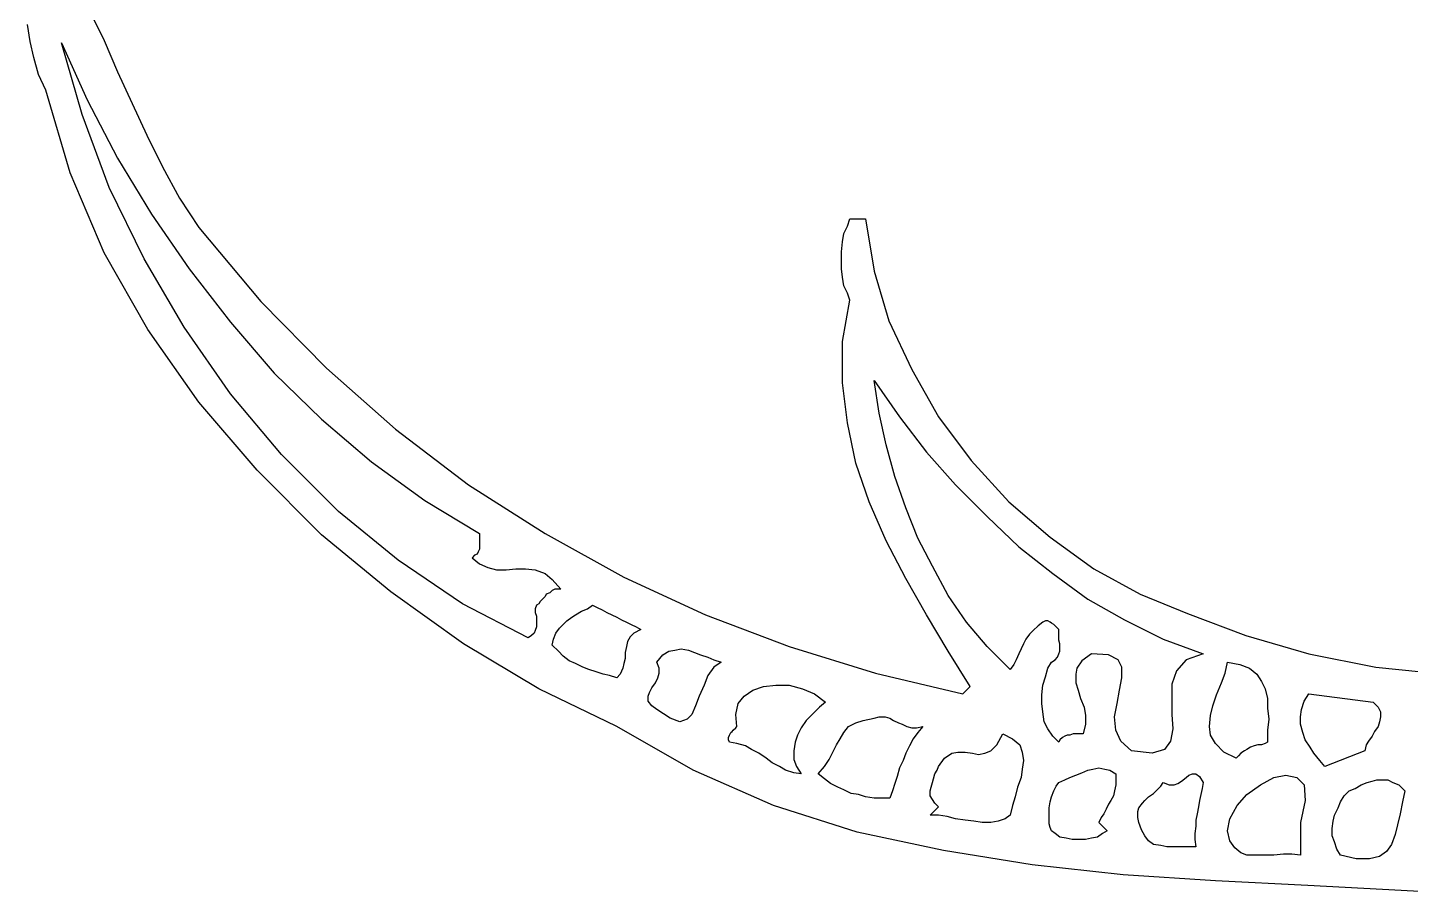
# Model space of a CAD drawing. Extents: x 0.02 to 6.9, y 0.03 to 9.01.
# Drawn here: x 4.541 to 5.679, y 0.284 to 0.998 of the extents above; entities that cross this region are included whole.
import ezdxf

# ---------------------------------------------------------------- set-up
doc = ezdxf.new("R2010")
doc.units = 0
doc.layers.add('1', color=7, linetype='Continuous')

msp = doc.modelspace()

# ---------------------------------------------------------------- linework, layer by layer
for points in [[(4.591, 1.014), (4.604, 0.988), (4.615, 0.962), (4.627, 0.936), (4.639, 0.91), (4.652, 0.884), (4.666, 0.858), (4.682, 0.834), (4.733, 0.773), (4.787, 0.718), (4.844, 0.668), (4.904, 0.622), (4.967, 0.582), (5.032, 0.546), (5.099, 0.515), (5.168, 0.489), (5.239, 0.467), (5.311, 0.45), (5.317, 0.456), (5.299, 0.485), (5.281, 0.515), (5.264, 0.545), (5.248, 0.576), (5.234, 0.608), (5.223, 0.64), (5.216, 0.673), (5.212, 0.706), (5.212, 0.74), (5.218, 0.774), (5.216, 0.78), (5.213, 0.786), (5.212, 0.793), (5.211, 0.8), (5.211, 0.807), (5.211, 0.814), (5.212, 0.822), (5.213, 0.829), (5.216, 0.835), (5.218, 0.841), (5.231, 0.841), (5.238, 0.798), (5.25, 0.757), (5.269, 0.717), (5.291, 0.678), (5.318, 0.642), (5.349, 0.608), (5.383, 0.579), (5.419, 0.553), (5.457, 0.532), (5.496, 0.516), (5.544, 0.498), (5.596, 0.483), (5.651, 0.472), (5.708, 0.466)], [(5.748, 0.284), (5.672, 0.288), (5.595, 0.292), (5.519, 0.296), (5.443, 0.301), (5.368, 0.309), (5.295, 0.321), (5.224, 0.336), (5.155, 0.358), (5.089, 0.387), (5.026, 0.423), (4.962, 0.454), (4.9, 0.491), (4.84, 0.534), (4.783, 0.581), (4.73, 0.634), (4.682, 0.69), (4.64, 0.75), (4.604, 0.813), (4.576, 0.879), (4.556, 0.947), (4.55, 0.96), (4.546, 0.974), (4.543, 0.987), (4.541, 1.001)]]:
    msp.add_lwpolyline(points)
at = {"layer": '1'}
for points in [[(4.913, 0.582), (4.913, 0.579), (4.913, 0.576), (4.913, 0.574), (4.913, 0.571), (4.913, 0.569), (4.912, 0.567), (4.911, 0.565), (4.909, 0.564), (4.907, 0.562), (4.913, 0.557), (4.92, 0.554), (4.927, 0.552), (4.935, 0.552), (4.943, 0.553), (4.951, 0.553), (4.959, 0.552), (4.967, 0.549), (4.973, 0.544), (4.98, 0.536), (4.977, 0.536), (4.975, 0.536), (4.973, 0.535), (4.971, 0.533), (4.968, 0.532), (4.967, 0.53), (4.965, 0.528), (4.963, 0.526), (4.962, 0.524), (4.96, 0.523), (4.959, 0.52), (4.959, 0.517), (4.96, 0.514), (4.96, 0.511), (4.96, 0.508), (4.96, 0.505), (4.959, 0.502), (4.958, 0.5), (4.956, 0.498), (4.953, 0.496), (4.899, 0.524), (4.846, 0.56), (4.797, 0.6), (4.75, 0.647), (4.708, 0.697), (4.67, 0.752), (4.637, 0.808), (4.608, 0.867), (4.586, 0.927), (4.569, 0.986), (4.59, 0.939), (4.615, 0.891), (4.643, 0.845), (4.674, 0.8), (4.708, 0.756), (4.744, 0.714), (4.783, 0.676), (4.824, 0.641), (4.868, 0.609), (4.913, 0.582)], [(5.509, 0.483), (5.495, 0.478), (5.487, 0.469), (5.483, 0.458), (5.483, 0.446), (5.483, 0.433), (5.484, 0.421), (5.482, 0.411), (5.477, 0.404), (5.467, 0.401), (5.45, 0.403), (5.441, 0.411), (5.437, 0.42), (5.436, 0.431), (5.438, 0.442), (5.44, 0.453), (5.442, 0.463), (5.442, 0.472), (5.439, 0.478), (5.431, 0.482), (5.417, 0.483), (5.409, 0.477), (5.405, 0.471), (5.404, 0.466), (5.404, 0.459), (5.406, 0.453), (5.408, 0.446), (5.411, 0.439), (5.412, 0.432), (5.412, 0.425), (5.41, 0.417), (5.407, 0.417), (5.404, 0.417), (5.402, 0.417), (5.399, 0.416), (5.397, 0.416), (5.395, 0.415), (5.393, 0.414), (5.391, 0.412), (5.39, 0.41), (5.385, 0.415), (5.381, 0.421), (5.378, 0.427), (5.377, 0.435), (5.376, 0.442), (5.376, 0.449), (5.377, 0.457), (5.379, 0.464), (5.381, 0.471), (5.384, 0.476), (5.387, 0.478), (5.389, 0.48), (5.39, 0.483), (5.391, 0.485), (5.391, 0.488), (5.391, 0.491), (5.39, 0.494), (5.39, 0.497), (5.39, 0.5), (5.39, 0.503), (5.389, 0.504), (5.387, 0.506), (5.386, 0.507), (5.384, 0.508), (5.383, 0.509), (5.381, 0.51), (5.379, 0.51), (5.377, 0.509), (5.373, 0.506), (5.369, 0.502), (5.366, 0.499), (5.363, 0.495), (5.361, 0.491), (5.359, 0.487), (5.357, 0.483), (5.355, 0.478), (5.353, 0.474), (5.35, 0.47), (5.331, 0.489), (5.314, 0.509), (5.299, 0.531), (5.286, 0.555), (5.274, 0.578), (5.264, 0.603), (5.255, 0.629), (5.248, 0.655), (5.242, 0.681), (5.238, 0.708), (5.259, 0.678), (5.281, 0.649), (5.305, 0.622), (5.331, 0.596), (5.357, 0.571), (5.385, 0.549), (5.414, 0.528), (5.444, 0.511), (5.476, 0.495), (5.509, 0.483)], [(5.046, 0.503), (5.04, 0.5), (5.037, 0.497), (5.035, 0.493), (5.034, 0.489), (5.033, 0.484), (5.033, 0.479), (5.032, 0.475), (5.031, 0.471), (5.029, 0.466), (5.026, 0.463), (5.02, 0.465), (5.015, 0.466), (5.009, 0.468), (5.003, 0.47), (4.998, 0.472), (4.992, 0.475), (4.987, 0.477), (4.982, 0.481), (4.978, 0.485), (4.973, 0.49), (4.974, 0.495), (4.976, 0.5), (4.979, 0.504), (4.982, 0.507), (4.985, 0.51), (4.989, 0.513), (4.992, 0.515), (4.997, 0.518), (5.002, 0.52), (5.006, 0.523), (5.01, 0.521), (5.014, 0.519), (5.018, 0.517), (5.022, 0.515), (5.026, 0.513), (5.03, 0.511), (5.034, 0.509), (5.038, 0.507), (5.042, 0.505), (5.046, 0.503)], [(5.112, 0.476), (5.106, 0.472), (5.101, 0.465), (5.098, 0.457), (5.094, 0.448), (5.091, 0.44), (5.088, 0.433), (5.084, 0.429), (5.078, 0.427), (5.07, 0.43), (5.059, 0.437), (5.055, 0.44), (5.052, 0.444), (5.052, 0.448), (5.053, 0.451), (5.055, 0.455), (5.058, 0.459), (5.06, 0.463), (5.061, 0.467), (5.061, 0.471), (5.059, 0.476), (5.064, 0.482), (5.069, 0.485), (5.074, 0.486), (5.079, 0.487), (5.085, 0.486), (5.09, 0.484), (5.095, 0.482), (5.101, 0.48), (5.106, 0.478), (5.112, 0.476)], [(5.562, 0.41), (5.56, 0.409), (5.557, 0.408), (5.554, 0.408), (5.551, 0.407), (5.548, 0.406), (5.545, 0.404), (5.543, 0.403), (5.54, 0.401), (5.538, 0.399), (5.536, 0.397), (5.526, 0.402), (5.519, 0.409), (5.515, 0.416), (5.514, 0.423), (5.515, 0.432), (5.517, 0.44), (5.52, 0.449), (5.524, 0.459), (5.527, 0.467), (5.529, 0.476), (5.539, 0.474), (5.547, 0.471), (5.553, 0.466), (5.557, 0.46), (5.56, 0.454), (5.562, 0.446), (5.562, 0.438), (5.563, 0.429), (5.562, 0.42), (5.562, 0.41)], [(5.198, 0.443), (5.193, 0.439), (5.187, 0.433), (5.182, 0.428), (5.178, 0.422), (5.175, 0.416), (5.173, 0.41), (5.172, 0.403), (5.172, 0.396), (5.174, 0.39), (5.178, 0.384), (5.172, 0.385), (5.165, 0.387), (5.16, 0.39), (5.154, 0.393), (5.149, 0.397), (5.143, 0.401), (5.137, 0.404), (5.132, 0.407), (5.125, 0.409), (5.119, 0.41), (5.118, 0.412), (5.118, 0.414), (5.119, 0.416), (5.12, 0.418), (5.121, 0.419), (5.122, 0.42), (5.124, 0.422), (5.125, 0.423), (5.124, 0.433), (5.126, 0.442), (5.131, 0.448), (5.138, 0.453), (5.147, 0.456), (5.157, 0.457), (5.168, 0.457), (5.179, 0.454), (5.189, 0.45), (5.198, 0.443)], [(5.649, 0.443), (5.653, 0.439), (5.655, 0.435), (5.655, 0.431), (5.654, 0.427), (5.653, 0.423), (5.65, 0.419), (5.648, 0.415), (5.645, 0.411), (5.643, 0.408), (5.642, 0.403), (5.609, 0.39), (5.605, 0.395), (5.6, 0.401), (5.597, 0.406), (5.593, 0.412), (5.591, 0.418), (5.589, 0.425), (5.589, 0.431), (5.59, 0.437), (5.592, 0.444), (5.596, 0.45), (5.649, 0.443)], [(5.278, 0.423), (5.274, 0.418), (5.27, 0.413), (5.267, 0.407), (5.264, 0.401), (5.262, 0.395), (5.259, 0.389), (5.257, 0.382), (5.255, 0.376), (5.253, 0.37), (5.251, 0.364), (5.245, 0.364), (5.238, 0.364), (5.231, 0.365), (5.225, 0.367), (5.219, 0.368), (5.213, 0.371), (5.208, 0.373), (5.202, 0.376), (5.197, 0.38), (5.192, 0.384), (5.197, 0.39), (5.201, 0.396), (5.204, 0.402), (5.207, 0.408), (5.21, 0.413), (5.213, 0.418), (5.217, 0.423), (5.223, 0.426), (5.229, 0.428), (5.238, 0.43), (5.242, 0.431), (5.247, 0.431), (5.251, 0.43), (5.254, 0.428), (5.258, 0.426), (5.261, 0.425), (5.265, 0.423), (5.269, 0.422), (5.273, 0.422), (5.278, 0.423)], [(5.35, 0.35), (5.346, 0.347), (5.34, 0.345), (5.334, 0.344), (5.327, 0.344), (5.32, 0.345), (5.313, 0.346), (5.305, 0.347), (5.298, 0.349), (5.291, 0.35), (5.284, 0.35), (5.291, 0.357), (5.288, 0.36), (5.286, 0.363), (5.284, 0.366), (5.284, 0.37), (5.285, 0.373), (5.286, 0.377), (5.287, 0.38), (5.288, 0.384), (5.29, 0.387), (5.291, 0.39), (5.296, 0.397), (5.302, 0.401), (5.307, 0.402), (5.313, 0.402), (5.319, 0.401), (5.324, 0.4), (5.329, 0.401), (5.334, 0.403), (5.339, 0.408), (5.344, 0.417), (5.352, 0.413), (5.358, 0.408), (5.36, 0.402), (5.361, 0.395), (5.36, 0.388), (5.359, 0.381), (5.356, 0.373), (5.354, 0.365), (5.352, 0.358), (5.35, 0.35)], [(5.437, 0.384), (5.437, 0.379), (5.437, 0.375), (5.436, 0.37), (5.435, 0.366), (5.433, 0.362), (5.431, 0.359), (5.429, 0.355), (5.427, 0.351), (5.425, 0.348), (5.423, 0.344), (5.43, 0.337), (5.426, 0.335), (5.422, 0.332), (5.417, 0.331), (5.412, 0.33), (5.407, 0.33), (5.401, 0.33), (5.396, 0.331), (5.391, 0.332), (5.387, 0.335), (5.384, 0.337), (5.383, 0.34), (5.382, 0.343), (5.382, 0.347), (5.382, 0.351), (5.382, 0.356), (5.383, 0.361), (5.384, 0.365), (5.386, 0.37), (5.388, 0.374), (5.39, 0.377), (5.395, 0.379), (5.399, 0.381), (5.404, 0.383), (5.409, 0.385), (5.414, 0.387), (5.418, 0.388), (5.423, 0.389), (5.428, 0.388), (5.432, 0.387), (5.437, 0.384)], [(5.509, 0.377), (5.508, 0.372), (5.507, 0.367), (5.506, 0.362), (5.505, 0.357), (5.504, 0.351), (5.503, 0.346), (5.503, 0.341), (5.502, 0.335), (5.502, 0.33), (5.503, 0.324), (5.497, 0.324), (5.491, 0.324), (5.485, 0.324), (5.479, 0.324), (5.474, 0.325), (5.468, 0.326), (5.464, 0.329), (5.461, 0.333), (5.458, 0.338), (5.456, 0.344), (5.455, 0.348), (5.455, 0.353), (5.456, 0.356), (5.459, 0.36), (5.461, 0.362), (5.464, 0.365), (5.468, 0.368), (5.471, 0.371), (5.474, 0.374), (5.476, 0.377), (5.481, 0.375), (5.485, 0.375), (5.488, 0.376), (5.491, 0.378), (5.495, 0.381), (5.497, 0.383), (5.5, 0.384), (5.503, 0.384), (5.506, 0.382), (5.509, 0.377)], [(5.589, 0.344), (5.589, 0.317), (5.582, 0.318), (5.575, 0.318), (5.567, 0.317), (5.56, 0.317), (5.552, 0.317), (5.545, 0.317), (5.54, 0.319), (5.535, 0.323), (5.531, 0.329), (5.529, 0.337), (5.531, 0.347), (5.537, 0.358), (5.545, 0.367), (5.556, 0.375), (5.567, 0.381), (5.577, 0.383), (5.586, 0.381), (5.592, 0.375), (5.593, 0.362), (5.589, 0.344)], [(5.675, 0.37), (5.673, 0.361), (5.671, 0.351), (5.669, 0.342), (5.667, 0.334), (5.664, 0.326), (5.66, 0.32), (5.654, 0.316), (5.646, 0.314), (5.635, 0.314), (5.622, 0.317), (5.619, 0.322), (5.617, 0.328), (5.615, 0.333), (5.615, 0.339), (5.616, 0.345), (5.617, 0.35), (5.62, 0.356), (5.622, 0.361), (5.625, 0.366), (5.629, 0.37), (5.634, 0.372), (5.639, 0.375), (5.644, 0.377), (5.648, 0.378), (5.652, 0.379), (5.657, 0.379), (5.661, 0.379), (5.665, 0.377), (5.67, 0.375), (5.675, 0.37)]]:
    msp.add_lwpolyline(points, dxfattribs=at)

doc.saveas('drawing.dxf')
